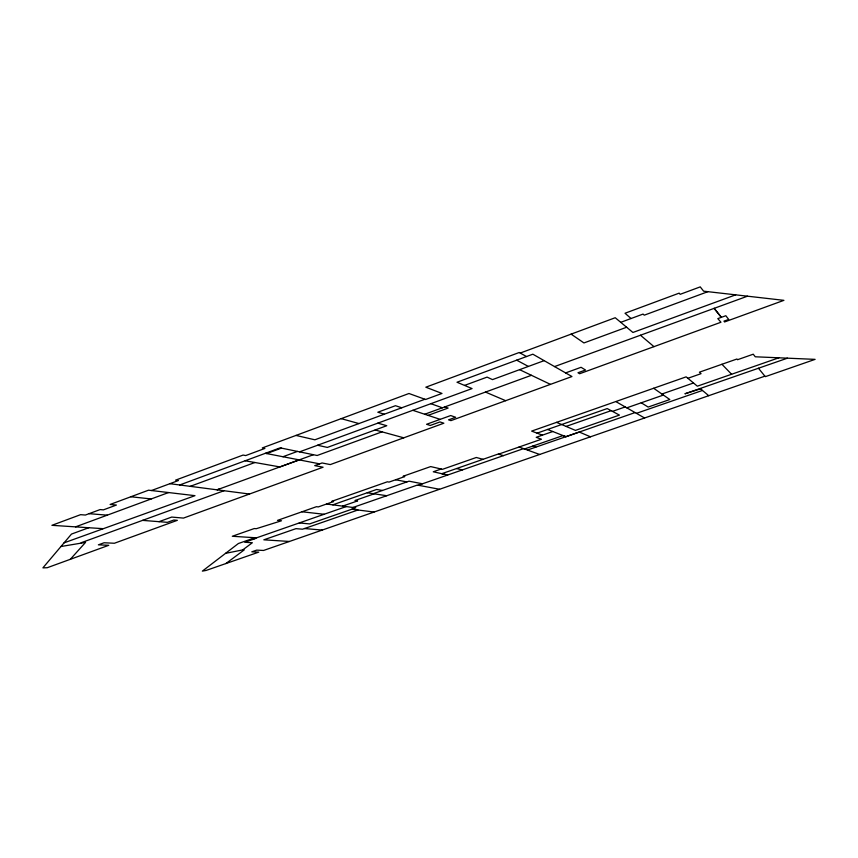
<?xml version="1.0" encoding="UTF-8"?>
<svg xmlns="http://www.w3.org/2000/svg" width="858" height="858" viewBox="0 0 858 858"><rect width="100%" height="100%" fill="white"/><g stroke="black" fill="none" stroke-linecap="round" stroke-linejoin="round"><path stroke-width="1.29" d="M70.292 559.319L85.543 542.395L60.972 546.514M225.536 553.356L242.76 549.892L252.349 542.739L244.734 542.256L255.255 538.588L252.938 538.438L238.374 543.522L202.359 571.117L206.124 570.431L258.762 552.134L251.812 551.812L256.703 550.128L263.567 550.461L764.896 376.169L765.347 376.651L815.1 359.363L755.265 356.789L753.238 354.204L737.537 359.716L736.925 359.019L699.409 372.19L701.05 373.67L687.869 378.292M225.879 563.556L244.144 549.957L242.76 549.892M520.238 353.056L615.229 317.728L632.914 332.475L735.681 294.841M151.458 490.529L178.421 480.534L175.579 480.148L243.082 455.072L245.71 455.566L264.875 448.444L262.301 447.93L408.966 393.5L425.568 399.496L441.977 393.447L425.836 387.194L519.24 352.499L526.501 356.542M179.719 484.974L280.137 447.844L317.149 455.491L382.024 431.853M620.752 322.329L643.082 314.071L644.261 315.176L707.904 291.666M266.634 453.571L281.435 448.112M75.525 526.866L168.565 492.546M424.903 399.249L314.875 439.8L295.967 435.424M190.229 486.336L254.912 462.505M464.543 385.414L487.087 377.112L492.503 379.611L544.144 360.65M626.64 327.241L583.944 342.943L571.096 334.116M88.771 527.734L71.482 534.073L42.9 567.867L47.254 567.717L108.762 545.302L98.37 544.83L104.108 542.76L114.404 543.253L177.349 520.323L173.82 520.023L167.417 522.34L142.567 520.377M282.958 456.735L297.447 451.415M299.56 451.855L472.05 388.577L457.014 382.239L532.85 354.193L571.964 376.533L450.922 420.635L448.562 419.841L455.662 417.278L450.697 415.551L426.576 424.281L430.287 425.439L439.961 421.943L443.854 423.209L330.298 464.586L322.061 462.966L314.725 465.626L323.091 467.213L183.462 518.093L171.707 517.074L158.998 521.675M64.06 542.846L194.97 495.667L148.541 490.186L110.124 504.461L116.398 505.051L103.41 509.866L100.118 509.577L85.382 515.047L80.588 514.671L51.909 525.321L102.896 528.657M219.434 488.942L217.042 489.821L299.217 459.888M554.547 366.581L747.479 296.192M313.395 454.719L279.901 466.934L245.152 460.778M424.71 414.242L531.445 375.3M428.088 415.358L448.112 408.065L444.862 406.896M81.113 542.739L224.024 490.722M565.615 372.908L581.07 367.299L585.521 370.023L577.97 372.747L579.633 373.734L720.967 322.243L717.803 318.618L725.825 315.723L728.71 319.444L723.948 321.16L724.57 321.954L783.912 300.343L703.624 291.184L700.235 286.883L680.18 294.315L679.15 293.146L625.021 313.245L631.048 318.522M537.054 433.151L607.207 408.569L619.422 415.1L575.428 430.394L556.552 422.361M332.754 504.847L376.608 489.478L382.475 490.465M441.184 469.015L433.269 471.782L447.661 475.021L441.773 473.702L498.133 454.054L503.431 455.63M566.076 426.415L611.132 410.671M635.081 412.569L565.894 436.701L552.799 431.52L536.218 437.323L541.43 439.232L498.541 454.172M612.462 411.379L625.192 406.928M661.915 394.026L693.511 382.99M342.642 506.123L357.625 500.89L354.987 500.514L374.131 493.833L367.278 492.749M626.78 407.84L663.406 395.055M254.526 538.545L346.171 506.585M778.86 357.797L697.34 386.186L686.153 376.855L531.649 431.102L542.385 435.167M352.97 507.464L417.353 485.07L439.543 489.274M418.264 485.242L523.766 448.562M524.742 448.873L563.052 435.564L565.98 436.668M787.44 358.172L684.931 393.79L700.546 388.856M527.852 449.903L579.3 432.046L590.476 436.808M357.947 509.995L302.574 529.204L295.978 528.646L263.824 539.821L289.446 541.462M636.422 413.341L702.455 390.444M256.542 537.837L232.303 536.261L254.268 528.549L256.252 528.71L281.478 520.774L277.488 520.388L316.484 506.692L318.307 506.917L333.58 501.555L331.799 501.319L387.387 481.788L389.028 482.089L404.751 476.576L403.142 476.244L430.662 466.58L442.492 469.315L476.329 457.486L483.022 459.32M89.093 513.674L107.261 515.165M304.493 528.539L322.222 530.072M299.281 522.94L309.588 523.916L355.834 507.839L326.523 504.032M130.845 496.761L151.222 498.948M302.005 511.776L324.131 514.274M351.844 509.223L374.067 512.044M169.884 483.697L249.485 494.036M386.733 495.72L373.23 493.693L409.019 481.177L422.458 483.783M395.656 479.761L406.906 481.928M265.315 453.314L319.626 463.846M317.589 445.248L327.359 447.426L386.776 425.718L377.82 423.144M456.585 468.543L462.333 469.916M375.139 429.965L403.775 437.816M341.237 418.65L358.934 423.562M384.298 414.21L377.831 412.226L395.463 405.705L401.759 407.775M539.682 454.472L519.069 447.018M412.827 410.306L440.165 419.369M532.775 446.085L535.832 447.125M430.855 403.689L442.385 407.797M547.597 429.461L552.799 431.52M485.467 392.074L505.684 400.686M519.605 369.659L550.45 384.373M516.666 360.178L528.378 366.43M616.376 401.887L644.583 417.996M641.237 402.788L648.155 407.057L669.819 399.528L653.646 388.266M700.128 388.502L708.74 395.688M640.465 335.231L653.968 346.653M721.943 364.275L731.595 374.26M758.44 368.243L764.896 376.169M721.342 317.342L714.135 308.354L721.342 317.342"/></g></svg>
